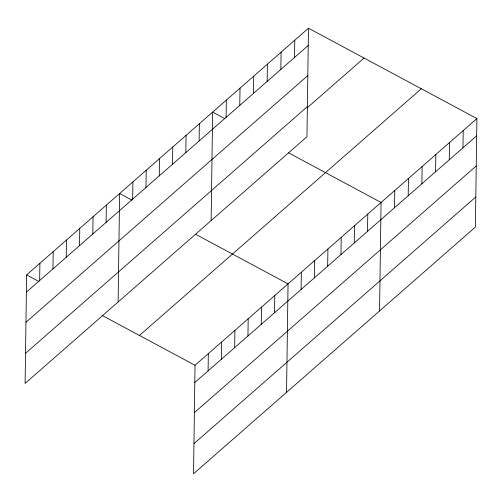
<?xml version="1.0" encoding="UTF-8"?>
<svg xmlns="http://www.w3.org/2000/svg" width="502" height="502" viewBox="0 0 502 502"><rect width="100%" height="100%" fill="white"/><g stroke="black" fill="none" stroke-linecap="round" stroke-linejoin="round"><path stroke-width="0.75" d="M308.473 28.225L26.612 274.914L25.1 383.415L306.96 136.726L308.473 28.225L476.9 118.585L475.388 227.086L193.527 473.775L195.04 365.274L476.9 118.585M39.664 280.524L39.903 263.286M52.948 268.896L53.193 251.653M66.239 257.262L66.477 240.025M79.523 245.635L79.768 228.397M92.814 234.007L93.052 216.764M106.098 222.373L106.342 205.136M118.114 302.009L119.627 193.508L131.982 200.135M132.672 199.118L132.917 181.881M145.963 187.484L146.201 170.247M159.253 175.857L159.492 158.619M172.537 164.229L172.782 146.992M185.828 152.595L186.066 135.358M199.112 140.968L199.357 123.73M208.085 370.878L208.33 353.64M211.129 220.604L212.641 112.103L224.99 118.729M221.376 359.25L221.614 342.013M226.095 117.355L226.333 100.118M234.666 347.622L234.905 330.385M239.78 105.376L240.025 88.139M247.95 335.989L248.189 318.751M253.472 93.391L253.711 76.153M261.241 324.361L261.479 307.124M267.164 81.412L267.403 64.174M274.525 312.733L274.77 295.496M280.85 69.427L281.095 52.189M286.542 392.363L288.054 283.862L195.661 234.296M294.542 57.448L294.781 40.21M301.1 289.472L301.344 272.235M314.39 277.844L314.628 260.607M327.674 266.217L327.919 248.979M340.965 254.583L341.203 237.346M354.249 242.955L354.494 225.718M367.539 231.328L367.778 214.09M379.556 310.958L381.068 202.457L288.675 152.89M394.516 207.715L394.76 190.478M408.208 195.73L408.446 178.492M421.9 183.751L422.138 166.513M435.585 171.766L435.83 154.528M449.277 159.787L449.522 142.549M462.969 147.808L463.208 130.564M26.374 292.151L308.234 45.462M25.953 322.271L307.814 75.582M25.52 353.301L307.381 106.612M307.011 107.968L364.057 58.044M139.462 335.455L421.322 88.766M194.801 382.511L476.662 135.822M194.381 412.625L476.241 165.942M193.948 443.655L475.808 196.966M26.612 274.914L38.968 281.54M101.969 315.338L195.04 365.274"/></g></svg>
